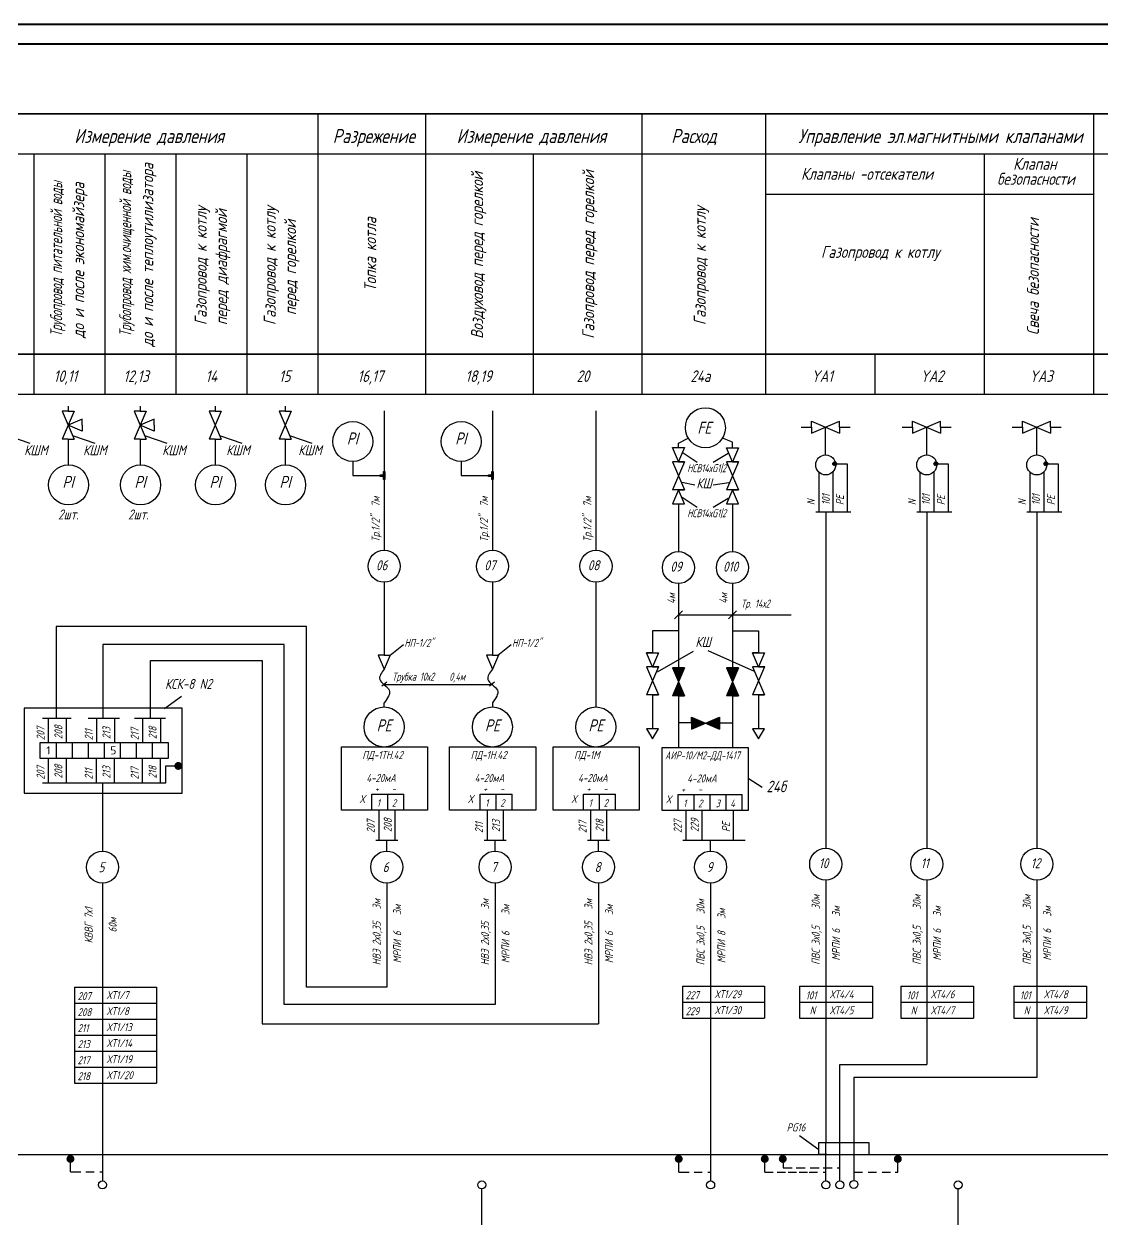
# Model space of a CAD drawing. Header units: millimetres. Extents: x 1944 to 2787, y -2 to 592.
# Drawn here: x 2199.1 to 2468.5, y 293.7 to 592.3 of the extents above; entities that cross this region are included whole.
import ezdxf

# ---------------------------------------------------------------- set-up
doc = ezdxf.new("R2010")
doc.units = ezdxf.units.MM
doc.layers.add('MAIN', color=7, linetype='Continuous', lineweight=50)
doc.layers.add('Основной', color=7, linetype='Continuous', lineweight=50)
doc.styles.get("Standard").update_dxf_attribs({"font": '', "oblique": 15})
doc.styles.add('TXT', font='ROMANC.shx', dxfattribs={"height": 2.5})
doc.styles.get('Standard').set_extended_font_data('GOST type A')

msp = doc.modelspace()

# ---------------------------------------------------------------- hatches: boundary and pattern name
at = {"layer": 'MAIN', "linetype": 'Continuous', "lineweight": -3}
h = msp.add_hatch(color=7, dxfattribs=at)
h.paths.add_polyline_path([(2401.69, 482.85), (2401.69, 482.36), (2402.21, 482.36, 0.425988)])
h.paths.add_polyline_path([(2402.21, 482.35, 0.005699), (2402.21, 482.36), (2401.69, 482.36), (2401.69, 481.86, 0.432737)])
h.paths.add_polyline_path([(2401.69, 482.36), (2401.22, 482.36, 0.402536), (2401.69, 481.86)])
h.paths.add_polyline_path([(2401.69, 482.85, 0.389353), (2401.22, 482.36), (2401.69, 482.36)])
h = msp.add_hatch(color=7, dxfattribs=at)
h.paths.add_polyline_path([(2426.94, 482.85), (2426.94, 482.36), (2427.46, 482.36, 0.425988)])
h.paths.add_polyline_path([(2427.46, 482.35, 0.005699), (2427.46, 482.36), (2426.94, 482.36), (2426.94, 481.86, 0.432737)])
h.paths.add_polyline_path([(2426.94, 482.36), (2426.47, 482.36, 0.402536), (2426.94, 481.86)])
h.paths.add_polyline_path([(2426.94, 482.85, 0.389353), (2426.47, 482.36), (2426.94, 482.36)])
h = msp.add_hatch(color=7, dxfattribs=at)
h.paths.add_polyline_path([(2426.94, 482.85), (2426.94, 482.36), (2427.46, 482.36, 0.425988)])
h.paths.add_polyline_path([(2427.46, 482.35, 0.005699), (2427.46, 482.36), (2426.94, 482.36), (2426.94, 481.86, 0.432737)])
h.paths.add_polyline_path([(2426.94, 482.36), (2426.47, 482.36, 0.402536), (2426.94, 481.86)])
h.paths.add_polyline_path([(2426.94, 482.85, 0.389353), (2426.47, 482.36), (2426.94, 482.36)])
h = msp.add_hatch(color=7, dxfattribs=at)
h.paths.add_polyline_path([(2454.44, 482.85), (2454.44, 482.36), (2454.96, 482.36, 0.425988)])
h.paths.add_polyline_path([(2454.96, 482.35, 0.005699), (2454.96, 482.36), (2454.44, 482.36), (2454.44, 481.86, 0.432737)])
h.paths.add_polyline_path([(2454.44, 482.36), (2453.97, 482.36, 0.402536), (2454.44, 481.86)])
h.paths.add_polyline_path([(2454.44, 482.85, 0.389353), (2453.97, 482.36), (2454.44, 482.36)])
h = msp.add_hatch(color=7, dxfattribs=at)
h.paths.add_polyline_path([(2454.44, 482.85), (2454.44, 482.36), (2454.96, 482.36, 0.425988)])
h.paths.add_polyline_path([(2454.96, 482.35, 0.005699), (2454.96, 482.36), (2454.44, 482.36), (2454.44, 481.86, 0.432737)])
h.paths.add_polyline_path([(2454.44, 482.36), (2453.97, 482.36, 0.402536), (2454.44, 481.86)])
h.paths.add_polyline_path([(2454.44, 482.85, 0.389353), (2453.97, 482.36), (2454.44, 482.36)])
for points in [[(2236.67, 406.88, 1), (2238.67, 406.88, 1)], [(2209.72, 308.71, 1), (2211.72, 308.71, 1)], [(2361.72, 308.7, 1), (2363.72, 308.7, 1)], [(2383.22, 308.7, 1), (2385.22, 308.7, 1)], [(2387.72, 308.7, 1), (2389.72, 308.7, 1)], [(2416.47, 308.7, 1), (2418.47, 308.7, 1)]]:
    msp.add_hatch(color=7, dxfattribs=at).paths.add_polyline_path(points)

# ---------------------------------------------------------------- linework, layer by layer
at = {"color": 7, "linetype": 'Continuous'}
for p, q in [((1943.68, 592.25), (2786.79, 592.25)), ((1943.68, 592.25), (2552.89, 592.25)), ((2544.9, 569.75), (1970.28, 569.75)), ((2099.78, 569.75), (2544.9, 569.75)), ((2272.62, 499.75), (2272.62, 569.75)), ((2299.53, 499.75), (2299.53, 569.75)), ((2353.51, 569.75), (2353.51, 499.75)), ((2384.47, 499.75), (2384.47, 569.75)), ((2466.42, 499.75), (2466.42, 569.75)), ((2017.28, 559.75), (2521.06, 559.75)), ((2201.62, 499.75), (2201.62, 559.75)), ((2219.37, 499.75), (2219.37, 559.75)), ((2237.12, 499.75), (2237.12, 559.75)), ((2237.12, 499.75), (2237.12, 559.75)), ((2254.87, 499.75), (2254.87, 559.75)), ((2326.45, 499.75), (2326.45, 559.75)), ((2439.1, 499.75), (2439.1, 559.75)), ((2384.47, 549.75), (2466.42, 549.75)), ((2538.9, 509.75), (1970.28, 509.75)), ((2099.78, 509.75), (2538.9, 509.75)), ((2228.62, 509.75), (2157.24, 509.75)), ((2411.78, 499.75), (2411.78, 509.75)), ((1970.28, 499.75), (2533.4, 499.75)), ((2217.62, 499.75), (2575.69, 499.75)), ((2210.25, 495.5), (2210.25, 496.75)), ((2228.25, 495.5), (2228.25, 496.75)), ((2246.99, 495.5), (2246.99, 496.75)), ((2264.48, 495.5), (2264.48, 496.75)), ((2211.64, 495.5), (2208.64, 488.5)), ((2208.64, 495.5), (2211.64, 488.5)), ((2210.14, 495.5), (2208.64, 495.5)), ((2210.14, 495.5), (2211.64, 495.5)), ((2213.64, 493.5), (2210.14, 492)), ((2213.64, 492), (2213.64, 493.5)), ((2229.64, 495.5), (2226.64, 488.5)), ((2226.64, 495.5), (2229.64, 488.5)), ((2228.14, 495.5), (2226.64, 495.5)), ((2228.14, 495.5), (2229.64, 495.5)), ((2231.64, 493.5), (2228.14, 492)), ((2231.64, 492), (2231.64, 493.5)), ((2248.38, 495.5), (2245.38, 488.5)), ((2245.38, 495.5), (2248.38, 488.5)), ((2246.88, 495.5), (2245.38, 495.5)), ((2246.88, 495.5), (2248.38, 495.5)), ((2265.86, 495.5), (2262.86, 488.5)), ((2262.86, 495.5), (2265.86, 488.5)), ((2264.36, 495.5), (2262.86, 495.5)), ((2264.36, 495.5), (2265.86, 495.5)), ((2395.9, 491.49), (2395.9, 492.99)), ((2395.9, 489.99), (2402.9, 492.99)), ((2395.9, 492.99), (2402.9, 489.99)), ((2402.9, 491.49), (2402.9, 492.99)), ((2421.15, 491.49), (2421.15, 492.99)), ((2421.15, 489.99), (2428.15, 492.99)), ((2421.15, 492.99), (2428.15, 489.99)), ((2428.15, 491.49), (2428.15, 492.99)), ((2448.65, 491.49), (2448.65, 492.99)), ((2448.65, 489.99), (2455.65, 492.99)), ((2448.65, 492.99), (2455.65, 489.99)), ((2455.65, 491.49), (2455.65, 492.99)), ((2213.64, 490.5), (2210.14, 492)), ((2213.64, 492), (2213.64, 490.5)), ((2231.64, 490.5), (2228.14, 492)), ((2231.64, 492), (2231.64, 490.5)), ((2393.31, 491.54), (2395.81, 491.54)), ((2395.9, 491.49), (2395.9, 489.99)), ((2399.35, 491.51), (2399.35, 484.66)), ((2402.9, 491.49), (2402.9, 489.99)), ((2403.06, 491.54), (2405.56, 491.54)), ((2418.56, 491.54), (2421.06, 491.54)), ((2421.15, 491.49), (2421.15, 489.99)), ((2424.6, 491.51), (2424.6, 484.66)), ((2428.15, 491.49), (2428.15, 489.99)), ((2428.31, 491.54), (2430.81, 491.54)), ((2446.06, 491.54), (2448.56, 491.54)), ((2448.65, 491.49), (2448.65, 489.99)), ((2452.1, 491.51), (2452.1, 484.66)), ((2455.65, 491.49), (2455.65, 489.99)), ((2455.81, 491.54), (2458.31, 491.54)), ((2195.22, 489.33), (2200.54, 487.5)), ((2210.14, 488.5), (2208.64, 488.5)), ((2210.14, 488.5), (2211.64, 488.5)), ((2210.25, 482.08), (2210.25, 488.5)), ((2211.47, 489.33), (2216.79, 487.5)), ((2228.14, 488.5), (2226.64, 488.5)), ((2228.14, 488.5), (2229.64, 488.5)), ((2228.25, 482.08), (2228.25, 488.5)), ((2229.47, 489.33), (2234.79, 487.5)), ((2246.88, 488.5), (2245.38, 488.5)), ((2246.88, 488.5), (2248.38, 488.5)), ((2246.99, 482.08), (2246.99, 488.5)), ((2248.21, 489.33), (2253.53, 487.5)), ((2264.36, 488.5), (2262.86, 488.5)), ((2264.36, 488.5), (2265.86, 488.5)), ((2264.48, 482.08), (2264.48, 488.5)), ((2265.7, 489.33), (2271.02, 487.5)), ((2362.63, 487.5), (2365.11, 488.76)), ((2362.63, 486.39), (2362.63, 487.5)), ((2376.13, 487.75), (2373.63, 488.73)), ((2376.13, 486.36), (2376.13, 487.75)), ((2361.13, 486.39), (2364.13, 486.39)), ((2362.63, 482.89), (2361.13, 486.39)), ((2364.13, 486.39), (2362.63, 482.89)), ((2363.6, 485.25), (2367.35, 482.75)), ((2371.35, 482.75), (2375.1, 485)), ((2374.63, 486.36), (2377.63, 486.36)), ((2376.13, 482.86), (2374.63, 486.36)), ((2377.63, 486.36), (2376.13, 482.86)), ((2364.13, 482.86), (2361.13, 475.86)), ((2361.13, 482.86), (2364.13, 475.86)), ((2364.13, 482.86), (2361.13, 482.86)), ((2364.13, 482.86), (2361.13, 482.86)), ((2364.13, 482.86), (2361.13, 482.86)), ((2364.13, 482.86), (2361.13, 482.86)), ((2362.63, 482.86), (2364.13, 482.86)), ((2362.63, 482.86), (2364.13, 482.86)), ((2362.63, 482.86), (2364.13, 482.86)), ((2362.63, 482.86), (2364.13, 482.86)), ((2377.63, 482.86), (2374.63, 482.86)), ((2374.63, 482.86), (2377.63, 475.86)), ((2377.63, 482.86), (2374.63, 475.86)), ((2377.63, 482.86), (2374.63, 482.86)), ((2377.63, 482.86), (2374.63, 482.86)), ((2377.63, 482.86), (2374.63, 482.86)), ((2377.63, 482.86), (2374.63, 482.86)), ((2376.13, 482.86), (2377.63, 482.86)), ((2376.13, 482.86), (2377.63, 482.86)), ((2376.13, 482.86), (2377.63, 482.86)), ((2376.13, 482.86), (2377.63, 482.86)), ((2376.13, 482.86), (2377.63, 482.86)), ((2401.94, 482.33), (2404.78, 482.33)), ((2404.78, 482.33), (2404.78, 470.33)), ((2427.19, 482.33), (2430.03, 482.33)), ((2427.19, 482.33), (2430.03, 482.33)), ((2430.03, 482.33), (2430.03, 470.33)), ((2454.69, 482.33), (2457.53, 482.33)), ((2454.69, 482.33), (2457.53, 482.33)), ((2457.53, 482.33), (2457.53, 470.33)), ((2363.5, 477.73), (2366.72, 477.06)), ((2397.69, 480.33), (2397.69, 470.33)), ((2401.19, 480.33), (2401.19, 470.33)), ((2422.94, 480.33), (2422.94, 470.33)), ((2426.44, 480.33), (2426.44, 470.33)), ((2450.44, 480.33), (2450.44, 470.33)), ((2453.94, 480.33), (2453.94, 470.33)), ((2362.63, 475.86), (2361.13, 472.36)), ((2364.13, 475.86), (2361.13, 475.86)), ((2364.13, 472.36), (2362.63, 475.86)), ((2362.63, 475.86), (2364.13, 475.86)), ((2371.3, 477.06), (2375.28, 477.66)), ((2377.63, 475.86), (2374.63, 475.86)), ((2376.13, 475.86), (2374.63, 472.36)), ((2377.63, 475.86), (2374.63, 475.86)), ((2376.13, 475.86), (2377.63, 475.86)), ((2377.63, 472.36), (2376.13, 475.86)), ((2376.13, 475.86), (2377.63, 475.86)), ((2361.13, 472.36), (2364.13, 472.36)), ((2362.63, 472.36), (2362.63, 462.83)), ((2363.6, 474), (2367.35, 471.5)), ((2371.35, 471.5), (2375.1, 473.75)), ((2374.63, 472.36), (2377.63, 472.36)), ((2376.13, 472.36), (2376.13, 462.83)), ((2396.94, 470.33), (2405.69, 470.33)), ((2399.44, 470.33), (2399.44, 386.33)), ((2422.19, 470.33), (2427.19, 470.33)), ((2422.19, 470.33), (2430.94, 470.33)), ((2424.69, 470.33), (2424.69, 386.33)), ((2449.69, 470.33), (2454.69, 470.33)), ((2449.69, 470.33), (2458.44, 470.33)), ((2452.19, 470.33), (2452.19, 386.33)), ((2362.63, 468.36), (2362.63, 460.42)), ((2376.13, 468.36), (2376.13, 460.42)), ((2289.12, 452.76), (2289.12, 434.59)), ((2316.18, 452.76), (2316.18, 434.59)), ((2342.04, 452.76), (2342.04, 421.6)), ((2362.63, 452.42), (2362.63, 432.12)), ((2376.13, 452.42), (2376.13, 432.12)), ((2363.63, 445.62), (2361.63, 443.62)), ((2377.13, 445.62), (2375.13, 443.62)), ((2207.18, 441.67), (2207.18, 418.83)), ((2269.75, 441.67), (2207.18, 441.67)), ((2269.75, 351.59), (2269.75, 441.67)), ((2362.63, 440.62), (2356.13, 440.62)), ((2356.13, 440.62), (2356.13, 435.12)), ((2376.13, 440.62), (2382.63, 440.62)), ((2382.62, 440.62), (2382.62, 435.12)), ((2264.16, 437.22), (2218.8, 437.22)), ((2218.8, 437.22), (2218.8, 418.83)), ((2264.16, 347.27), (2264.16, 437.22)), ((2230.74, 418.83), (2230.74, 433.25)), ((2230.74, 433.25), (2258.67, 433.25)), ((2258.67, 433.25), (2258.67, 342.47)), ((2289.12, 434.59), (2287.62, 434.59)), ((2287.62, 434.59), (2289.12, 431.09)), ((2289.12, 434.59), (2290.62, 434.59)), ((2290.62, 434.59), (2289.12, 431.09)), ((2316.15, 434.59), (2314.65, 434.59)), ((2314.65, 434.59), (2316.15, 431.09)), ((2316.15, 434.59), (2317.65, 434.59)), ((2317.65, 434.59), (2316.15, 431.09)), ((2356.13, 435.12), (2354.63, 435.12)), ((2354.63, 435.12), (2357.63, 435.12)), ((2356.13, 431.62), (2354.63, 435.12)), ((2357.63, 435.12), (2356.13, 431.62)), ((2357.41, 430.4), (2366.39, 435.57)), ((2362.63, 434.62), (2362.63, 431.62)), ((2362.63, 434.12), (2362.63, 430.62)), ((2370.01, 435.75), (2381.59, 430.57)), ((2376.13, 434.62), (2376.13, 431.62)), ((2376.13, 434.62), (2376.13, 429.62)), ((2382.62, 431.62), (2381.12, 435.12)), ((2381.12, 435.12), (2384.12, 435.12)), ((2382.62, 435.12), (2381.12, 435.12)), ((2384.12, 435.12), (2382.62, 431.62)), ((2357.63, 431.62), (2354.63, 424.62)), ((2354.63, 431.62), (2357.63, 424.62)), ((2357.63, 431.62), (2354.63, 431.62)), ((2357.63, 431.62), (2354.63, 431.62)), ((2357.72, 431.62), (2354.72, 431.62)), ((2356.13, 431.62), (2357.63, 431.62)), ((2356.13, 431.62), (2357.63, 431.62)), ((2356.22, 431.62), (2357.72, 431.62)), ((2364.13, 431.37), (2361.13, 431.37)), ((2361.13, 431.37), (2364.13, 424.37)), ((2364.13, 431.37), (2361.13, 424.37)), ((2362.63, 431.37), (2364.13, 431.37)), ((2377.63, 431.37), (2374.63, 424.37)), ((2374.63, 431.37), (2377.63, 424.37)), ((2377.63, 431.37), (2374.63, 431.37)), ((2376.13, 431.37), (2377.63, 431.37)), ((2384.12, 431.62), (2381.12, 431.62)), ((2384.12, 431.62), (2381.12, 431.62)), ((2384.13, 431.62), (2381.13, 424.62)), ((2381.13, 431.62), (2384.13, 424.62)), ((2384.13, 431.62), (2381.13, 431.62)), ((2384.21, 431.62), (2381.21, 431.62)), ((2382.62, 431.62), (2384.12, 431.62)), ((2382.62, 431.62), (2384.12, 431.62)), ((2382.63, 431.62), (2384.13, 431.62)), ((2382.71, 431.62), (2384.21, 431.62)), ((2357.63, 424.62), (2354.63, 424.62)), ((2356.13, 424.62), (2356.13, 416.12)), ((2356.13, 424.62), (2357.63, 424.62)), ((2364.13, 424.37), (2361.13, 424.37)), ((2362.63, 424.62), (2362.63, 411.51)), ((2362.63, 424.37), (2364.13, 424.37)), ((2377.63, 424.37), (2374.63, 424.37)), ((2376.13, 424.62), (2376.13, 411.51)), ((2376.13, 424.37), (2377.63, 424.37)), ((2384.13, 424.62), (2381.13, 424.62)), ((2382.63, 424.62), (2382.63, 416.12)), ((2382.63, 424.62), (2384.13, 424.62)), ((2199.18, 421.33), (2199.18, 400.1)), ((2238.68, 421.33), (2199.18, 421.33)), ((2238.68, 400.1), (2238.68, 421.33)), ((2203.72, 418.83), (2210.92, 418.83)), ((2205.18, 418.83), (2205.18, 412.76)), ((2209.68, 418.83), (2209.68, 412.76)), ((2215.18, 418.83), (2222.94, 418.83)), ((2217.2, 418.83), (2217.2, 412.76)), ((2221.7, 418.83), (2221.7, 412.76)), ((2226.69, 418.83), (2234.44, 418.83)), ((2228.71, 418.83), (2228.71, 412.76)), ((2233.21, 418.83), (2233.21, 412.76)), ((2365.91, 417.53), (2365.91, 419.03)), ((2365.91, 419.03), (2365.91, 416.03)), ((2365.91, 416.03), (2372.91, 419.03)), ((2365.91, 419.03), (2372.91, 416.03)), ((2372.91, 417.53), (2372.91, 419.03)), ((2372.91, 419.03), (2372.91, 416.03)), ((2354.63, 416.12), (2356.13, 413.62)), ((2357.63, 416.12), (2354.63, 416.12)), ((2356.13, 413.62), (2357.63, 416.12)), ((2365.63, 417.62), (2362.63, 417.62)), ((2365.88, 417.62), (2365.63, 417.62)), ((2372.38, 417.62), (2376.13, 417.62)), ((2384.13, 416.12), (2381.13, 416.12)), ((2381.13, 416.12), (2382.63, 413.62)), ((2382.63, 413.62), (2384.13, 416.12)), ((2203.18, 408.76), (2203.18, 412.76)), ((2203.18, 412.76), (2227.18, 412.76)), ((2203.18, 412.76), (2207.18, 412.76)), ((2207.18, 412.76), (2207.18, 408.76)), ((2211.18, 412.76), (2211.18, 408.76)), ((2215.18, 412.76), (2215.18, 408.76)), ((2219.18, 412.76), (2219.18, 408.76)), ((2223.18, 412.76), (2223.18, 408.76)), ((2227.18, 412.76), (2227.18, 408.76)), ((2227.18, 412.76), (2235.18, 412.76)), ((2231.18, 412.76), (2231.18, 408.76)), ((2235.18, 412.76), (2235.18, 408.76)), ((2355.63, 414.62), (2356.13, 413.62)), ((2356.13, 413.62), (2356.63, 414.62)), ((2382.13, 414.62), (2382.63, 413.62)), ((2382.63, 413.62), (2383.13, 414.62)), ((2278.42, 411.61), (2299.91, 411.61)), ((2278.42, 395.86), (2278.42, 411.61)), ((2299.91, 411.61), (2299.91, 395.86)), ((2305.48, 411.61), (2326.98, 411.61)), ((2305.48, 395.86), (2305.48, 411.61)), ((2326.98, 411.61), (2326.98, 395.86)), ((2331.34, 411.61), (2352.83, 411.61)), ((2331.34, 395.86), (2331.34, 411.61)), ((2352.83, 411.61), (2352.83, 395.86)), ((2358.6, 411.51), (2380.09, 411.51)), ((2358.6, 395.76), (2358.6, 411.51)), ((2380.09, 411.51), (2380.09, 395.76)), ((2227.18, 408.76), (2203.18, 408.76)), ((2205.14, 408.76), (2205.14, 402.7)), ((2209.64, 408.76), (2209.64, 402.7)), ((2217.16, 408.76), (2217.16, 402.7)), ((2221.66, 408.76), (2221.66, 402.7)), ((2235.18, 408.76), (2227.18, 408.76)), ((2228.67, 408.76), (2228.67, 402.7)), ((2233.17, 408.76), (2233.17, 402.7)), ((2383.53, 401.5), (2380.09, 403.75)), ((2203.72, 402.62), (2234.54, 402.62)), ((2215.18, 402.62), (2222.94, 402.62)), ((2218.75, 402.62), (2218.75, 385.58)), ((2226.69, 402.62), (2234.44, 402.62)), ((2199.18, 400.1), (2238.68, 400.1)), ((2286.03, 395.86), (2286.03, 399.86)), ((2286.03, 399.86), (2294.03, 399.86)), ((2290.03, 395.86), (2290.03, 399.86)), ((2294.03, 395.86), (2294.03, 399.86)), ((2294.03, 395.86), (2294.03, 399.86)), ((2313.1, 395.86), (2313.1, 399.86)), ((2313.1, 399.86), (2321.1, 399.86)), ((2317.1, 395.86), (2317.1, 399.86)), ((2321.1, 395.86), (2321.1, 399.86)), ((2321.1, 395.86), (2321.1, 399.86)), ((2338.96, 395.86), (2338.96, 399.86)), ((2338.96, 399.86), (2346.96, 399.86)), ((2342.96, 395.86), (2342.96, 399.86)), ((2346.96, 395.86), (2346.96, 399.86)), ((2346.96, 395.86), (2346.96, 399.86)), ((2362.58, 395.76), (2362.58, 399.76)), ((2362.58, 399.76), (2370.58, 399.76)), ((2366.58, 395.76), (2366.58, 399.76)), ((2370.58, 399.76), (2378.58, 399.76)), ((2370.58, 395.76), (2370.58, 399.76)), ((2370.58, 395.76), (2370.58, 399.76)), ((2374.58, 395.76), (2374.58, 399.76)), ((2378.58, 395.76), (2378.58, 399.76)), ((2378.58, 395.76), (2378.58, 399.76)), ((2299.91, 395.86), (2278.42, 395.86)), ((2287.76, 395.86), (2287.76, 388.36)), ((2291.76, 395.86), (2291.76, 388.36)), ((2326.98, 395.86), (2305.48, 395.86)), ((2314.83, 395.86), (2314.83, 388.36)), ((2318.83, 395.86), (2318.83, 388.36)), ((2352.83, 395.86), (2331.34, 395.86)), ((2340.69, 395.86), (2340.69, 388.36)), ((2344.69, 395.86), (2344.69, 388.36)), ((2380.09, 395.76), (2358.6, 395.76)), ((2364.46, 395.76), (2364.46, 388.36)), ((2368.46, 395.76), (2368.46, 388.36)), ((2376.36, 395.78), (2376.36, 388.42)), ((2287.01, 388.36), (2289.51, 388.36)), ((2289.51, 388.36), (2292.51, 388.36)), ((2289.76, 385.61), (2289.76, 388.36)), ((2314.08, 388.36), (2316.58, 388.36)), ((2316.58, 388.36), (2319.58, 388.36)), ((2316.83, 385.61), (2316.83, 388.36)), ((2339.94, 388.36), (2342.44, 388.36)), ((2342.44, 388.36), (2345.44, 388.36)), ((2342.69, 385.61), (2342.69, 388.36)), ((2363.71, 388.36), (2366.21, 388.36)), ((2366.21, 388.36), (2379.31, 388.36)), ((2370.69, 385.61), (2370.69, 388.36)), ((2399.44, 386.33), (2399.44, 386.33)), ((2424.69, 386.33), (2424.69, 386.33)), ((2452.19, 386.33), (2452.19, 386.33)), ((2218.75, 377.58), (2218.75, 303.21)), ((2289.76, 377.61), (2289.76, 351.59)), ((2316.83, 377.61), (2316.83, 347.27)), ((2342.69, 377.61), (2342.69, 342.47)), ((2370.69, 377.61), (2370.69, 303.21)), ((2399.44, 378.33), (2399.44, 312.83)), ((2424.69, 378.33), (2424.69, 332.33)), ((2452.19, 378.33), (2452.19, 329.08)), ((2211.75, 351.62), (2211.75, 347.62)), ((2211.75, 351.62), (2225.75, 351.62)), ((2225.75, 351.62), (2232.25, 351.62)), ((2232.25, 351.62), (2232.25, 347.62)), ((2289.76, 351.59), (2269.75, 351.59)), ((2363.69, 351.86), (2363.69, 347.86)), ((2363.69, 351.86), (2377.69, 351.86)), ((2377.69, 351.86), (2384.19, 351.86)), ((2384.19, 351.86), (2384.19, 347.86)), ((2392.94, 351.83), (2392.94, 347.83)), ((2392.94, 351.83), (2406.44, 351.83)), ((2406.44, 351.83), (2411.14, 351.83)), ((2411.14, 351.83), (2411.14, 347.83)), ((2418.19, 351.83), (2418.19, 347.83)), ((2418.19, 351.83), (2431.69, 351.83)), ((2431.69, 351.83), (2436.39, 351.83)), ((2436.39, 351.83), (2436.39, 343.83)), ((2446.44, 351.83), (2446.44, 347.83)), ((2446.44, 351.83), (2459.94, 351.83)), ((2459.94, 351.83), (2464.64, 351.83)), ((2464.64, 351.83), (2464.64, 343.83)), ((2211.75, 347.62), (2225.75, 347.62)), ((2211.75, 347.62), (2225.75, 347.62)), ((2211.75, 347.62), (2225.75, 347.62)), ((2211.75, 347.62), (2211.75, 343.62)), ((2225.75, 347.62), (2232.25, 347.62)), ((2225.75, 347.62), (2232.25, 347.62)), ((2225.75, 347.62), (2232.25, 347.62)), ((2232.25, 347.62), (2232.25, 343.62)), ((2316.83, 347.27), (2264.16, 347.27)), ((2363.69, 347.86), (2377.69, 347.86)), ((2363.69, 347.86), (2377.69, 347.86)), ((2363.69, 347.86), (2377.69, 347.86)), ((2363.69, 347.86), (2363.69, 343.86)), ((2377.69, 347.86), (2384.19, 347.86)), ((2377.69, 347.86), (2384.19, 347.86)), ((2377.69, 347.86), (2384.19, 347.86)), ((2384.19, 347.86), (2384.19, 343.86)), ((2392.94, 347.83), (2406.44, 347.83)), ((2392.94, 347.83), (2406.44, 347.83)), ((2392.94, 347.83), (2406.44, 347.83)), ((2392.94, 347.83), (2392.94, 343.83)), ((2406.44, 347.83), (2411.14, 347.83)), ((2406.44, 347.83), (2411.14, 347.83)), ((2406.44, 347.83), (2411.14, 347.83)), ((2411.14, 347.83), (2411.14, 343.83)), ((2418.19, 347.83), (2431.69, 347.83)), ((2418.19, 347.83), (2431.69, 347.83)), ((2418.19, 347.83), (2431.69, 347.83)), ((2418.19, 347.83), (2418.19, 343.83)), ((2431.69, 347.83), (2436.39, 347.83)), ((2431.69, 347.83), (2436.39, 347.83)), ((2431.69, 347.83), (2436.39, 347.83)), ((2446.44, 347.83), (2459.94, 347.83)), ((2446.44, 347.83), (2459.94, 347.83)), ((2446.44, 347.83), (2459.94, 347.83)), ((2446.44, 347.83), (2446.44, 343.83)), ((2459.94, 347.83), (2464.64, 347.83)), ((2459.94, 347.83), (2464.64, 347.83)), ((2459.94, 347.83), (2464.64, 347.83)), ((2211.75, 343.62), (2225.75, 343.62)), ((2211.75, 343.62), (2225.75, 343.62)), ((2211.75, 343.62), (2211.75, 339.62)), ((2211.75, 343.62), (2225.75, 343.62)), ((2225.75, 343.62), (2232.25, 343.62)), ((2225.75, 343.62), (2232.25, 343.62)), ((2225.75, 343.62), (2232.25, 343.62)), ((2232.25, 343.62), (2232.25, 339.62)), ((2363.69, 343.86), (2377.69, 343.86)), ((2363.69, 343.86), (2377.69, 343.86)), ((2377.69, 343.86), (2384.19, 343.86)), ((2377.69, 343.86), (2384.19, 343.86)), ((2392.94, 343.83), (2406.44, 343.83)), ((2392.94, 343.83), (2406.44, 343.83)), ((2392.94, 343.83), (2406.44, 343.83)), ((2406.44, 343.83), (2411.14, 343.83)), ((2406.44, 343.83), (2411.14, 343.83)), ((2406.44, 343.83), (2411.14, 343.83)), ((2418.19, 343.83), (2431.69, 343.83)), ((2418.19, 343.83), (2431.69, 343.83)), ((2418.19, 343.83), (2431.69, 343.83)), ((2431.69, 343.83), (2436.39, 343.83)), ((2431.69, 343.83), (2436.39, 343.83)), ((2431.69, 343.83), (2436.39, 343.83)), ((2446.44, 343.83), (2459.94, 343.83)), ((2446.44, 343.83), (2459.94, 343.83)), ((2446.44, 343.83), (2459.94, 343.83)), ((2459.94, 343.83), (2464.64, 343.83)), ((2459.94, 343.83), (2464.64, 343.83)), ((2459.94, 343.83), (2464.64, 343.83)), ((2258.67, 342.47), (2342.69, 342.47)), ((2211.75, 339.62), (2225.75, 339.62)), ((2211.75, 339.62), (2225.75, 339.62)), ((2211.75, 339.62), (2225.75, 339.62)), ((2211.75, 339.62), (2211.75, 335.62)), ((2225.75, 339.62), (2232.25, 339.62)), ((2225.75, 339.62), (2232.25, 339.62)), ((2225.75, 339.62), (2232.25, 339.62)), ((2232.25, 339.62), (2232.25, 335.62)), ((2211.75, 335.62), (2225.75, 335.62)), ((2211.75, 335.62), (2225.75, 335.62)), ((2211.75, 335.62), (2211.75, 331.62)), ((2211.75, 335.62), (2225.75, 335.62)), ((2225.75, 335.62), (2232.25, 335.62)), ((2225.75, 335.62), (2232.25, 335.62)), ((2225.75, 335.62), (2232.25, 335.62)), ((2232.25, 335.62), (2232.25, 331.62)), ((2211.75, 331.62), (2225.75, 331.62)), ((2211.75, 331.62), (2225.75, 331.62)), ((2211.75, 331.62), (2225.75, 331.62)), ((2211.75, 331.62), (2211.75, 327.62)), ((2225.75, 331.62), (2232.25, 331.62)), ((2225.75, 331.62), (2232.25, 331.62)), ((2225.75, 331.62), (2232.25, 331.62)), ((2232.25, 331.62), (2232.25, 327.62)), ((2402.94, 332.33), (2424.69, 332.33)), ((2402.94, 312.83), (2402.94, 332.33)), ((2452.19, 329.08), (2406.44, 329.08)), ((2406.44, 329.08), (2406.44, 303.33)), ((2211.75, 327.62), (2225.75, 327.62)), ((2211.75, 327.62), (2225.75, 327.62)), ((2225.75, 327.62), (2232.25, 327.62)), ((2225.75, 327.62), (2232.25, 327.62)), ((2392.94, 314.58), (2397.69, 311.08)), ((2397.69, 309.83), (2397.69, 312.83)), ((2397.69, 312.83), (2410.19, 312.83)), ((2399.44, 303.22), (2399.44, 312.83)), ((2402.94, 303.22), (2402.94, 312.83)), ((2410.19, 312.83), (2410.19, 309.83)), ((1984.53, 309.83), (2578.26, 309.83)), ((2388.78, 308), (2388.78, 306.5)), ((2399.69, 309.83), (2397.69, 309.83)), ((2388.78, 306.5), (2391.03, 306.5)), ((2392.03, 306.5), (2394.28, 306.5)), ((2395.53, 306.5), (2397.78, 306.5)), ((2398.78, 306.5), (2401.03, 306.5)), ((2402.28, 306.5), (2402.78, 306.5)), ((2313.51, 220.48), (2313.51, 301.2)), ((2432.51, 220.48), (2432.51, 301.19))]:
    msp.add_line(p, q, dxfattribs=at)
at = {"color": 7, "linetype": 'Continuous', "lineweight": 40}
msp.add_line((1963.68, 587.25), (2781.79, 587.25), dxfattribs=at)
for p, q in [((2362.63, 444.62), (2390.83, 444.62)), ((2290.62, 434.59), (2293.91, 437.18)), ((2317.52, 434.59), (2320.81, 437.18)), ((2289.81, 427.78), (2288.54, 426.79)), ((2289.05, 427.22), (2315.97, 427.22)), ((2316.71, 427.79), (2315.44, 426.81)), ((2289.14, 421.6), (2289.14, 422.62)), ((2316.16, 422.62), (2316.16, 421.6)), ((2234.54, 402.62), (2234.54, 406.87)), ((2234.54, 406.87), (2237.45, 406.87))]:
    msp.add_line(p, q)
at = {"color": 7, "linetype": 'Continuous', "lineweight": -3}
msp.add_line((2234.26, 421.24), (2238.46, 424.32), dxfattribs=at)
at = {"color": 7, "linetype": 'Continuous'}
for centre, radius in [((2369.38, 491.36), 5), ((2369.38, 491.36), 5), ((2369.38, 491.36), 5), ((2369.38, 491.36), 5), ((2369.38, 491.36), 5), ((2369.38, 491.36), 5), ((2369.38, 491.36), 5), ((2369.38, 491.36), 5), ((2369.38, 491.36), 5), ((2369.38, 491.36), 5), ((2369.38, 491.36), 5), ((2369.38, 491.36), 5), ((2369.38, 491.36), 5), ((2369.38, 491.36), 5), ((2369.38, 491.36), 5), ((2369.38, 491.36), 5), ((2369.38, 491.36), 5), ((2369.38, 491.36), 5), ((2369.38, 491.36), 5), ((2369.38, 491.36), 5), ((2369.38, 491.36), 5), ((2369.38, 491.36), 5), ((2369.38, 491.36), 5), ((2369.38, 491.36), 5), ((2369.38, 491.36), 5), ((2369.38, 491.36), 5), ((2369.38, 491.36), 5), ((2369.38, 491.36), 5), ((2369.38, 491.36), 5), ((2369.38, 491.36), 5), ((2399.44, 482.08), 2.5), ((2424.69, 482.08), 2.5), ((2452.19, 482.08), 2.5), ((2210.25, 477.08), 5), ((2228.25, 477.08), 5), ((2246.99, 477.08), 5), ((2264.48, 477.08), 5), ((2362.63, 456.42), 4), ((2376.13, 456.42), 4), ((2218.74, 381.58), 4), ((2289.76, 381.61), 4), ((2316.83, 381.61), 4), ((2342.69, 381.61), 4), ((2370.69, 381.61), 4), ((2399.44, 382.33), 4), ((2424.69, 382.33), 4), ((2452.19, 382.33), 4), ((2313.51, 302.2), 1), ((2432.51, 302.19), 1)]:
    msp.add_circle(centre, radius, dxfattribs=at)
for points in [[(2289.12, 431.09), (2288, 428.48), (2290.38, 425.79), (2289.14, 422.62)], [(2316.15, 431.09), (2315.03, 428.48), (2317.41, 425.79), (2316.16, 422.62)]]:
    msp.add_spline(points, degree=3)
for points in [[(2362.63, 427.87), (2364.13, 431.37), (2361.13, 431.37), (2362.13, 431.37)], [(2361.13, 431.37), (2361.63, 430.37), (2362.13, 431.37)], [(2362.63, 427.87), (2364.13, 431.37), (2361.13, 431.37), (2361.63, 430.37)], [(2362.63, 431.37), (2361.63, 430.37), (2362.63, 431.37), (2364.13, 431.37)], [(2362.63, 431.37), (2363.13, 431.37), (2362.63, 431.37), (2361.63, 430.37)], [(2362.63, 431.37), (2362.13, 431.37), (2362.63, 431.37)], [(2362.63, 431.37), (2364.13, 431.37), (2362.63, 431.37), (2362.13, 431.37)], [(2362.13, 431.37), (2362.13, 431.37), (2362.63, 431.37)], [(2362.63, 431.37), (2362.63, 431.37), (2362.63, 431.37), (2363.13, 431.37)], [(2376.13, 427.87), (2377.63, 431.37), (2374.63, 431.37), (2375.13, 430.37)], [(2374.63, 431.37), (2375.13, 430.37), (2375.63, 431.37)], [(2376.13, 427.87), (2377.63, 431.37), (2374.63, 431.37), (2375.63, 431.37)], [(2376.13, 431.37), (2376.63, 431.37), (2376.13, 431.37), (2375.13, 430.37)], [(2376.13, 431.37), (2375.13, 430.37), (2376.13, 431.37), (2377.63, 431.37)], [(2375.63, 431.37), (2375.63, 431.37), (2376.13, 431.37)], [(2376.13, 431.37), (2377.63, 431.37), (2376.13, 431.37), (2375.63, 431.37)], [(2376.13, 431.37), (2375.63, 431.37), (2376.13, 431.37)], [(2376.13, 431.37), (2376.13, 431.37), (2376.13, 431.37), (2376.63, 431.37)], [(2362.63, 427.87), (2364.13, 424.37), (2361.13, 424.37), (2362.01, 426.44)], [(2376.13, 427.87), (2377.63, 424.37), (2374.63, 424.37), (2375.51, 426.44)], [(2361.13, 424.37), (2362.01, 426.44), (2361.13, 424.37), (2364.13, 424.37)], [(2374.63, 424.37), (2375.51, 426.44), (2374.63, 424.37), (2377.63, 424.37)], [(2369.41, 417.53), (2365.91, 419.03), (2365.91, 416.03), (2365.91, 417.03)], [(2365.91, 417.53), (2365.91, 419.03), (2365.91, 417.53), (2365.91, 417.03)], [(2365.91, 417.53), (2366.91, 416.53), (2365.91, 417.53), (2365.91, 419.03)], [(2369.41, 417.53), (2365.91, 419.03), (2365.91, 416.03), (2366.91, 416.53)], [(2365.91, 417.53), (2365.91, 418.03), (2365.91, 417.53), (2366.91, 416.53)], [(2365.91, 417.53), (2365.91, 417.53), (2365.91, 417.53), (2365.91, 418.03)], [(2369.41, 417.53), (2372.91, 419.03), (2372.91, 416.03), (2370.84, 416.91)], [(2372.91, 416.03), (2370.84, 416.91), (2372.91, 416.03), (2372.91, 419.03)], [(2365.91, 417.53), (2365.91, 417.03), (2365.91, 417.53)], [(2365.91, 417.03), (2365.91, 417.03), (2365.91, 417.53)], [(2365.91, 416.03), (2366.91, 416.53), (2365.91, 417.03)]]:
    msp.add_solid(points, dxfattribs=at)
at = {"layer": 'MAIN', "color": 7, "linetype": 'Continuous', "lineweight": -3}
for p, q in [((2289.12, 495.6), (2289.12, 460.76)), ((2316.18, 495.6), (2316.18, 460.76)), ((2342.04, 495.6), (2342.04, 460.76)), ((2281.28, 482.93), (2281.28, 479.41)), ((2308.35, 482.93), (2308.35, 479.41)), ((2281.28, 479.41), (2289.12, 479.41)), ((2288.12, 479.61), (2288.92, 479.61)), ((2288.12, 479.21), (2288.12, 479.61)), ((2288.92, 479.21), (2288.12, 479.21)), ((2288.92, 480.41), (2289.32, 480.41)), ((2288.92, 479.61), (2288.92, 480.41)), ((2288.92, 478.41), (2288.92, 479.21)), ((2289.32, 478.41), (2288.92, 478.41)), ((2289.32, 480.41), (2289.32, 478.41)), ((2308.35, 479.41), (2316.18, 479.41)), ((2315.18, 479.61), (2315.98, 479.61)), ((2315.18, 479.21), (2315.18, 479.61)), ((2315.98, 479.21), (2315.18, 479.21)), ((2315.98, 480.41), (2316.38, 480.41)), ((2315.98, 479.61), (2315.98, 480.41)), ((2315.98, 478.41), (2315.98, 479.21)), ((2316.38, 478.41), (2315.98, 478.41)), ((2316.38, 480.41), (2316.38, 478.41)), ((2210.72, 305.44), (2210.72, 309.65)), ((2362.72, 305.43), (2362.72, 309.64)), ((2384.22, 305.43), (2384.22, 309.64)), ((2417.47, 305.43), (2417.47, 309.64)), ((2210.72, 305.44), (2213.35, 305.44)), ((2214.57, 305.44), (2216.61, 305.44)), ((2218.04, 305.44), (2218.72, 305.44)), ((2362.72, 305.43), (2365.35, 305.43)), ((2366.57, 305.43), (2368.61, 305.43)), ((2370.03, 305.43), (2370.72, 305.43)), ((2384.22, 305.43), (2386.36, 305.43)), ((2387.32, 305.43), (2389.36, 305.43)), ((2390.07, 305.43), (2392.11, 305.43)), ((2392.82, 305.43), (2394.86, 305.43)), ((2395.32, 305.43), (2397.36, 305.43)), ((2398.78, 305.43), (2399.44, 305.43)), ((2406.57, 305.43), (2408.61, 305.43)), ((2410.07, 305.43), (2412.11, 305.43)), ((2413.57, 305.43), (2415.61, 305.43)), ((2416.82, 305.43), (2417.47, 305.43))]:
    msp.add_line(p, q, dxfattribs=at)
for centre, radius in [((2281.28, 487.93), 5), ((2308.35, 487.93), 5), ((2401.72, 482.35), 0.495), ((2426.97, 482.35), 0.495), ((2426.97, 482.35), 0.495), ((2454.47, 482.35), 0.495), ((2454.47, 482.35), 0.495), ((2289.12, 456.76), 4), ((2316.19, 456.76), 4), ((2342.05, 456.76), 4), ((2289.1, 416.6), 5), ((2316.16, 416.6), 5), ((2342.02, 416.6), 5), ((2218.72, 302.22), 1), ((2370.7, 302.21), 1), ((2399.49, 302.22), 1), ((2402.99, 302.22), 1), ((2406.49, 302.33), 1)]:
    msp.add_circle(centre, radius, dxfattribs=at)
at = {"layer": 'Основной', "color": 0, "lineweight": -3}
msp.add_line((1943.68, 592.08), (2786.79, 592.08), dxfattribs=at)

# ---------------------------------------------------------------- texts
at = {"color": 7, "linetype": 'Continuous', "oblique": 15}
for s, height, p in [('Измерение давления', 3.5, (2211.69, 562.5)), ('Разрежение', 3.5, (2276.27, 562.5)), ('Измерение давления', 3.5, (2307.22, 562.5)), ('Расход', 3.5, (2360.85, 562.5)), ('Управление эл.магнитными клапанами', 3.5, (2392.6, 562.5)), ('Клапан ', 3, (2446.28, 555.8)), ('Клапаны -отсекатели', 3, (2393.28, 553.3)), ('безопасности', 3, (2442.28, 552.05)), ('Газопровод к котлу', 3, (2398.28, 533.8)), ('10,11', 2.88, (2206.53, 502.81)), ('12,13', 2.88, (2223.96, 502.81)), ('14', 2.88, (2244.49, 502.81)), ('15', 2.88, (2262.85, 502.81)), ('16,17', 2.88, (2282.47, 502.81)), ('18,19', 2.88, (2309.43, 502.81)), ('20', 2.88, (2337.2, 502.81)), ('24а', 2.88, (2365.67, 502.81)), ('YA1', 2.88, (2395.88, 502.81)), ('YA2', 2.88, (2423.13, 502.81)), ('YA3', 2.88, (2450.38, 502.81)), ('FE', 3, (2367.38, 489.86)), ('PI', 3, (2279.8, 487.18)), ('PI', 3, (2306.87, 487.18)), ('КШМ', 2.5, (2199.15, 484.51)), ('КШМ', 2.5, (2213.9, 484.51)), ('КШМ', 2.5, (2233.65, 484.51)), ('КШМ', 2.5, (2249.65, 484.51)), ('КШМ', 2.5, (2267.65, 484.51)), ('PI', 3, (2208.73, 476.33)), ('PI', 3, (2226.73, 476.33)), ('PI', 3, (2245.47, 476.33)), ('PI', 3, (2262.96, 476.33)), ('КШ', 2.5, (2367.12, 476.22)), ('2шт.', 2.5, (2207.64, 468.45)), ('2шт.', 2.5, (2225.13, 468.45)), ('09', 2.5, (2360.63, 455.42)), ('010', 2.5, (2373.78, 455.42)), ('КШ', 2.5, (2366.88, 436.63)), ('КСК-8 N2', 2.5, (2234.36, 426.12)), ('РЕ', 3, (2287.22, 415.5)), ('РЕ', 3, (2314.29, 415.5)), ('РЕ', 3, (2340.15, 415.5)), ('ПД-1ТН.42', 2, (2283.65, 408.61)), ('ПД-1Н.42', 2, (2310.72, 408.61)), ('ПД-1М', 2, (2336.57, 408.61)), ('4-20мА', 2, (2284.65, 402.86)), ('4-20мА', 2, (2311.72, 402.86)), ('4-20мА', 2, (2337.57, 402.86)), ('4-20мА', 2, (2364.83, 402.76)), ('24б', 2.88, (2384.67, 400.31)), ('+', 1.5, (2286.79, 400.36)), ('-', 1.5, (2291.04, 400.36)), ('+', 1.5, (2313.86, 400.36)), ('-', 1.5, (2318.11, 400.36)), ('+', 1.5, (2339.71, 400.36)), ('-', 1.5, (2343.96, 400.36)), ('+', 1.5, (2363.34, 400.26)), ('-', 1.5, (2367.59, 400.26)), ('X', 2, (2282.89, 397.61)), ('1', 1.92, (2287.28, 396.66)), ('2', 1.92, (2291.03, 396.66)), ('X', 2, (2309.96, 397.61)), ('1', 1.92, (2314.35, 396.66)), ('2', 1.92, (2318.1, 396.66)), ('X', 2, (2335.82, 397.61)), ('1', 1.92, (2340.2, 396.66)), ('2', 1.92, (2343.95, 396.66)), ('X', 2, (2359.44, 397.51)), ('1', 1.92, (2363.83, 396.56)), ('2', 1.92, (2367.58, 396.56)), ('3', 1.92, (2371.94, 396.56)), ('4', 1.92, (2375.59, 396.56)), ('5', 2.5, (2217.74, 380.33)), ('6', 2.5, (2288.76, 380.36)), ('7', 2.5, (2315.83, 380.36)), ('8', 2.5, (2341.69, 380.36)), ('9', 2.5, (2369.69, 380.36)), ('10', 2.5, (2397.72, 381.33)), ('11', 2.5, (2423.18, 381.33)), ('12', 2.5, (2450.68, 381.33)), ('207', 2, (2212.5, 348.37)), ('ХТ1/7', 2, (2219.75, 348.62)), ('227', 2, (2364.44, 348.61)), ('ХТ1/29', 2, (2371.69, 348.86)), ('101', 2, (2394.44, 348.58)), ('ХТ4/4', 2, (2400.44, 348.83)), ('101', 2, (2419.69, 348.58)), ('ХТ4/6', 2, (2425.69, 348.83)), ('101', 2, (2447.94, 348.58)), ('ХТ4/8', 2, (2453.94, 348.83)), ('208', 2, (2212.5, 344.37)), ('ХТ1/8', 2, (2219.75, 344.62)), ('229', 2, (2364.44, 344.61)), ('ХТ1/30', 2, (2371.69, 344.86)), ('N', 2, (2395.44, 344.83)), ('ХТ4/5', 2, (2400.44, 344.83)), ('N', 2, (2420.69, 344.83)), ('ХТ4/7', 2, (2425.69, 344.83)), ('N', 2, (2448.94, 344.83)), ('ХТ4/9', 2, (2453.94, 344.83)), ('211', 2, (2212.5, 340.37)), ('ХТ1/13', 2, (2219.75, 340.62)), ('213', 2, (2212.5, 336.37)), ('ХТ1/14', 2, (2219.75, 336.62)), ('ХТ1/19', 2, (2219.75, 332.62)), ('217', 2, (2212.5, 332.37)), ('218', 2, (2212.5, 328.37)), ('ХТ1/20', 2, (2219.75, 328.62)), ('PG16', 2, (2389.69, 315.58))]:
    msp.add_text(s, height=height, dxfattribs=at).set_placement(p)
at = {"color": 7, "linetype": 'Continuous', "oblique": 15, "width": 0.8}
for s, p in [('Трубопровод хим.очищенной воды', (2225.92, 514.11)), ('Трубопровод питательной воды', (2208.67, 514.11))]:
    msp.add_text(s, height=3, rotation=90, dxfattribs=at).set_placement(p)
at = {"color": 7, "linetype": 'Continuous', "oblique": 15}
for s, height, p in [('до и после теплоутилизатора', 3, (2231.42, 511.59)), ('Воздуховод перед горелкой', 3, (2313.83, 513.59)), ('Газопровод перед горелкой', 3, (2341.61, 513.59)), ('до и после экономайзера', 3, (2214.17, 513.75)), ('Газопровод к котлу ', 3, (2244.77, 517)), ('Газопровод к котлу ', 3, (2262.02, 517)), ('Газопровод к котлу', 3, (2369.48, 517)), ('перед диафрагмой', 3, (2249.88, 517)), ('перед горелкой', 3, (2267.13, 519.5)), ('Топка котла', 3, (2287.13, 525.46)), ('Свеча безопасности', 3, (2452.73, 514.5)), ('101', 2, (2400.49, 472.03)), ('РЕ', 2, (2403.99, 472.03)), ('101', 2, (2425.49, 472.03)), ('РЕ', 2, (2429.24, 472.03)), ('101', 2, (2452.99, 472.03)), ('РЕ', 2, (2456.74, 472.03)), ('Тр.1/2"  7м', 2, (2287.98, 462.82)), ('Тр.1/2"  7м', 2, (2315.05, 462.82)), ('Тр.1/2"  7м', 2, (2340.91, 462.82)), ('N', 2, (2396.74, 472.03)), ('N', 2, (2421.99, 472.03)), ('N', 2, (2449.49, 472.03)), ('  4м', 2, (2361.88, 445.32)), ('  4м', 2, (2374.89, 445.37)), ('207', 2, (2204.26, 413.32)), ('208', 2, (2208.71, 413.57)), ('211', 2, (2216.28, 413.32)), ('213', 2, (2220.73, 413.57)), ('217', 2, (2227.78, 413.32)), ('218', 2, (2232.24, 413.57)), ('207', 2, (2204.26, 403.5)), ('208', 2, (2208.71, 403.75)), ('211', 2, (2216.28, 403.5)), ('213', 2, (2220.73, 403.75)), ('217', 2, (2227.78, 403.5)), ('218', 2, (2232.24, 403.75)), ('207', 2, (2286.76, 390.11)), ('208', 2, (2291.01, 390.36)), ('211', 2, (2313.83, 390.11)), ('213', 2, (2318.08, 390.36)), ('217', 2, (2339.69, 390.11)), ('218', 2, (2343.94, 390.36)), ('227', 2, (2363.46, 390.11)), ('229', 2, (2367.71, 390.36)), ('РЕ', 2, (2375.55, 390.36)), ('НВЭ 2х0,35   3м', 2, (2288.23, 357.07)), ('НВЭ 2х0,35   3м', 2, (2315.3, 357.07)), ('НВЭ 2х0,35   3м', 2, (2341.16, 357.07)), ('ПВС 3х0,5   30м', 2, (2369.17, 357.07)), ('ПВС 3х0,5    30м', 2, (2397.95, 357.19)), ('ПВС 3х0,5    30м', 2, (2423.2, 357.19)), ('ПВС 3х0,5    30м', 2, (2450.7, 357.19)), ('КВВГ 7х1', 2, (2216.28, 362.57)), ('МРПИ 6    3м', 2, (2293.37, 357.61)), ('МРПИ 6    3м', 2, (2320.44, 357.61)), ('МРПИ 6    3м', 2, (2346.3, 357.61)), ('МРПИ 8   3м', 2, (2374.39, 357.61)), ('МРПИ 6   3м', 2, (2403.05, 358.23)), ('МРПИ 6   3м', 2, (2428.3, 358.23)), ('МРПИ 6   3м', 2, (2455.8, 358.23)), ('60м', 2, (2222.26, 365.28))]:
    msp.add_text(s, height=height, rotation=90, dxfattribs=at).set_placement(p)
for s, width, p in [('НСВ14хG1|2', 0.8, (2364.84, 480.26)), ('НСВ14хG1|2', 0.8, (2364.84, 469.01)), ('Тр. 14х2     ', 0.8, (2378.3, 446.43)), ('НП-1/2"', 0.8, (2294.17, 436.61)), ('НП-1/2"', 0.8, (2321.07, 436.61)), ('Трубка 10х2    0,4м ', 0.8, (2291.11, 428.18)), ('АИР-10/М2-ДД-1417', 0.9, (2359.3, 408.51))]:
    msp.add_text(s, height=2, dxfattribs=dict(at, width=width)).set_placement(p)
at = {"color": 7, "linetype": 'Continuous', "style": 'TXT'}
for s, p in [('1', (2204.68, 409.76)), ('5', (2220.68, 409.76))]:
    msp.add_text(s, height=2, dxfattribs=at).set_placement(p)
at = {"layer": 'MAIN', "color": 7, "linetype": 'Continuous', "lineweight": -3, "oblique": 15}
for s, p in [('06', (2287.08, 455.76)), ('07', (2314.15, 455.76)), ('08', (2340, 455.76))]:
    msp.add_text(s, height=2.5, dxfattribs=at).set_placement(p)

doc.saveas('drawing.dxf')
